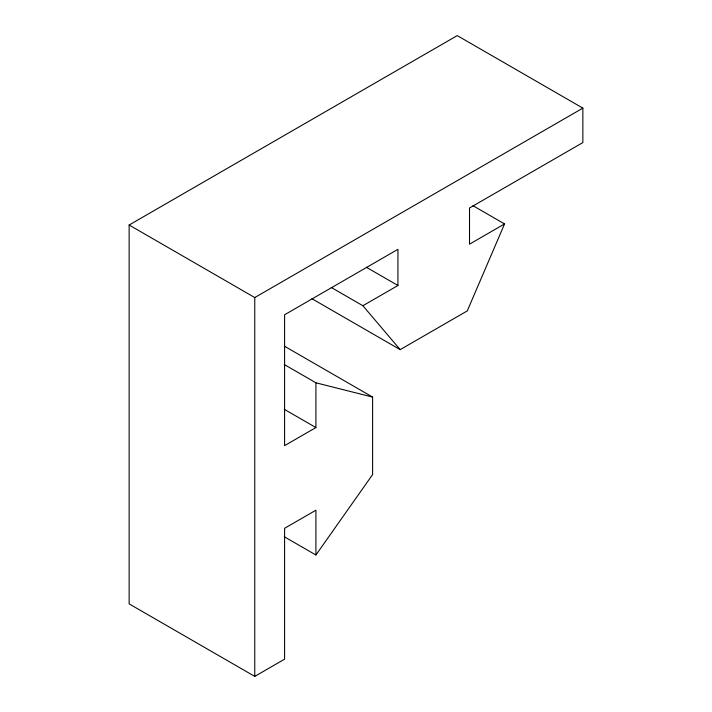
<?xml version="1.0" encoding="UTF-8"?>
<svg xmlns="http://www.w3.org/2000/svg" width="712" height="712" viewBox="0 0 712 712"><rect width="100%" height="100%" fill="white"/><g stroke="black" fill="none" stroke-linecap="round" stroke-linejoin="round"><path stroke-width="1.07" d="M472.919 205.661L504.559 223.933L467.277 310.895L400.171 349.645L311.945 298.711M284.266 536.723L315.914 554.995L372.607 474.584L372.607 397.091L284.382 346.157M315.914 554.995L315.914 510.219L284.595 528.304L284.595 659.178L254.763 676.4L129.139 603.874L129.139 225.019L457.238 35.6L582.861 108.126L582.861 142.569L469.519 208.002L469.519 244.172L504.559 223.933M129.139 225.019L254.763 297.554L582.861 108.126M331.24 287.461L362.889 305.733L397.937 285.494L397.937 249.333L284.595 314.775L284.595 445.65L315.914 427.565L315.914 382.789L284.266 364.517M315.914 382.789L372.607 397.091M366.288 267.223L397.937 285.494M284.266 409.293L315.914 427.565M362.889 305.733L400.171 349.645M254.763 297.554L254.763 676.4"/></g></svg>
